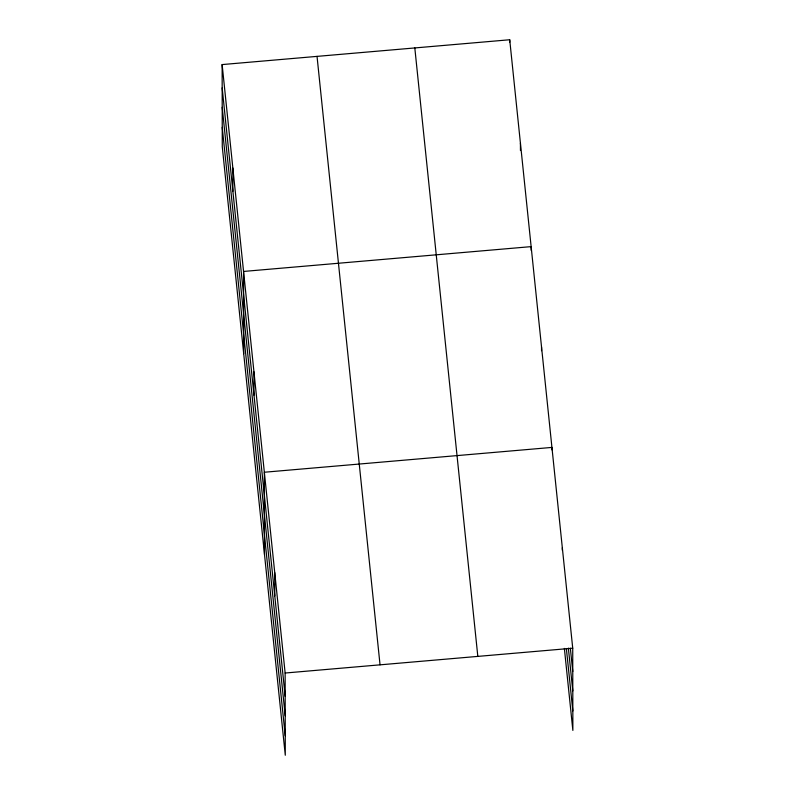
<?xml version="1.0" encoding="UTF-8"?>
<svg xmlns="http://www.w3.org/2000/svg" width="795" height="795" viewBox="0 0 795 795"><rect width="100%" height="100%" fill="white"/><g stroke="black" fill="none" stroke-linecap="round" stroke-linejoin="round"><path stroke-width="1.19" d="M222.133 64.574L285.137 673.027L285.286 755.25L222.272 146.797L222.133 64.574L509.714 39.75L572.728 648.203L572.867 730.426L564.37 648.402M285.137 673.027L572.728 648.203M570.353 648.233L572.768 671.497M568.365 648.094L572.798 690.944M566.368 648.541L572.837 710.978M414.811 47.939L477.825 656.402M317.036 56.375L380.04 664.839M222.173 87.867L285.176 696.321M222.212 107.315L285.216 715.768M222.242 127.349L285.246 735.802M562.323 547.815L562.333 550.259M551.939 449.871L551.929 447.416L264.347 472.24L264.487 554.463M541.534 347.017L541.544 350.694M531.149 250.306L531.139 246.629L243.558 271.443L243.697 353.666M520.427 143.189L520.447 150.543M509.714 39.75L509.724 42.205M274.742 572.629L274.782 595.922M253.953 371.841L253.993 395.135M232.846 168.003L232.885 191.297"/></g></svg>
